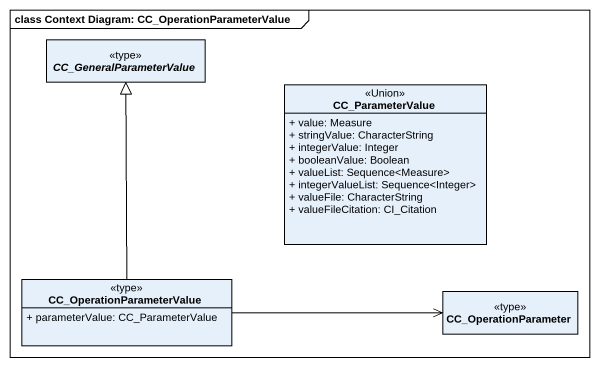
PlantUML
@startuml
mainframe class Context Diagram: CC_OperationParameterValue
hide circle
hide empty members
skinparam classAttributeIconSize 0
abstract class CC_GeneralParameterValue <<type>>
class CC_ParameterValue <<Union>> {
  + value: Measure
  + stringValue: CharacterString
  + integerValue: Integer
  + booleanValue: Boolean
  + valueList: Sequence<Measure>
  + integerValueList: Sequence<Integer>
  + valueFile: CharacterString
  + valueFileCitation: CI_Citation
}
class CC_OperationParameterValue <<type>> {
  + parameterValue: CC_ParameterValue
}
class CC_OperationParameter <<type>>
CC_OperationParameterValue -up-|> CC_GeneralParameterValue
CC_OperationParameter <-left- CC_OperationParameterValue
@enduml
